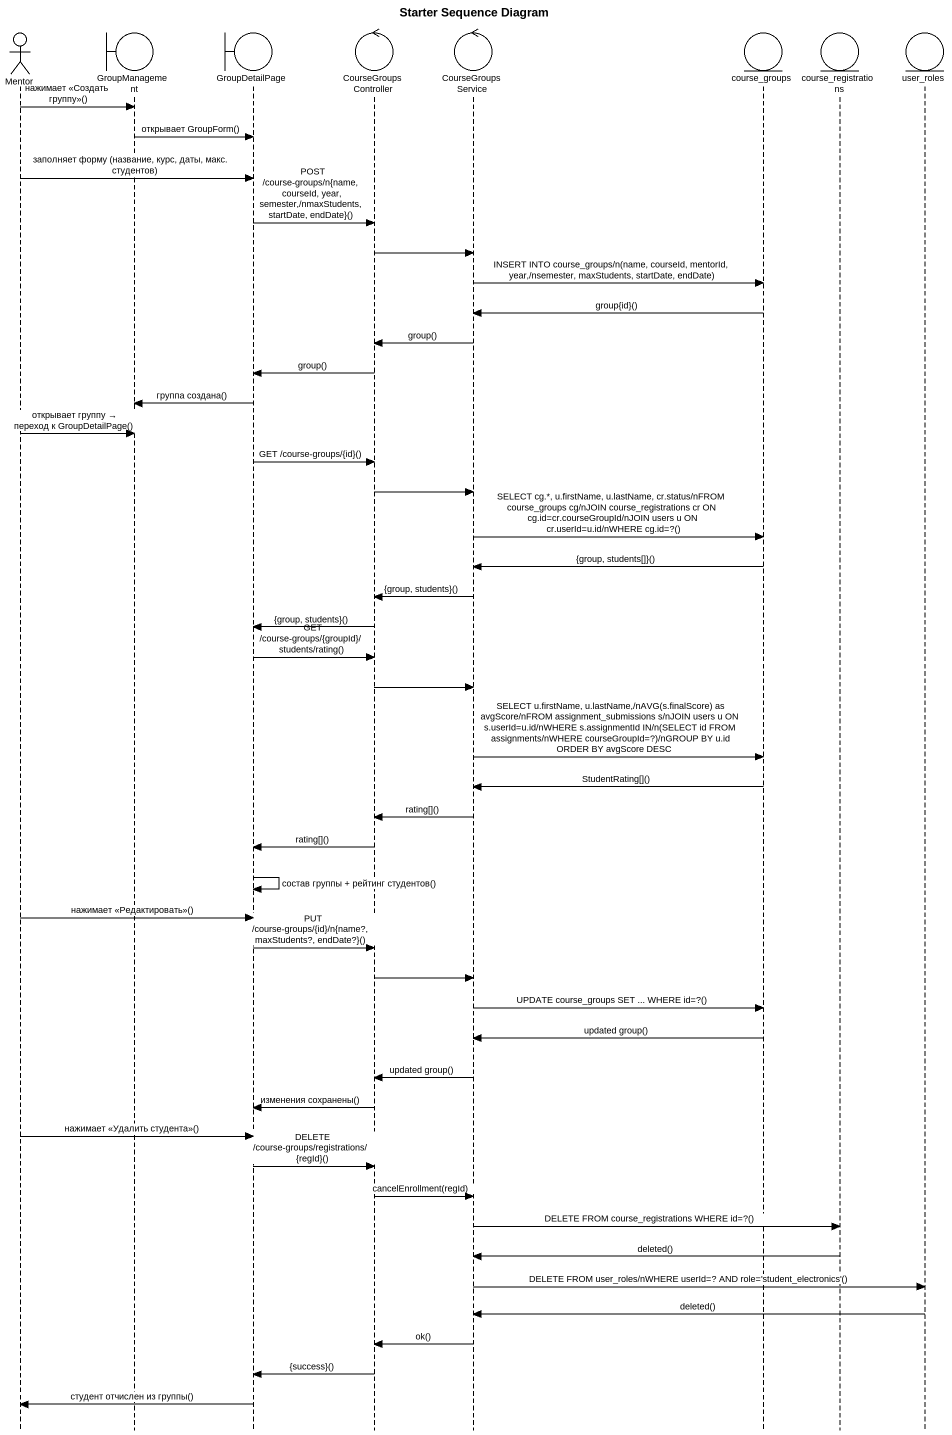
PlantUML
@startuml
title Starter Sequence Diagram
hide footbox
actor Mentor
boundary GroupManagement
boundary GroupDetailPage
control CourseGroupsController
control CourseGroupsService
entity course_groups
entity course_registrations
entity user_roles

Mentor -> GroupManagement : нажимает <<Создать группу>>()
GroupManagement -> GroupDetailPage : открывает GroupForm()
Mentor -> GroupDetailPage : заполняет форму (название, курс, даты, макс. студентов)
GroupDetailPage -> CourseGroupsController : POST /course-groups/n{name, courseId, year, semester,/nmaxStudents, startDate, endDate}()
CourseGroupsController -> CourseGroupsService
CourseGroupsService -> course_groups : INSERT INTO course_groups/n(name, courseId, mentorId, year,/nsemester, maxStudents, startDate, endDate)
course_groups -> CourseGroupsService : group{id}()
CourseGroupsService -> CourseGroupsController : group()
CourseGroupsController -> GroupDetailPage : group()
GroupDetailPage -> GroupManagement : группа создана()
Mentor -> GroupManagement : открывает группу → переход к GroupDetailPage()
GroupDetailPage -> CourseGroupsController : GET /course-groups/{id}()
CourseGroupsController -> CourseGroupsService
CourseGroupsService -> course_groups : SELECT cg.*, u.firstName, u.lastName, cr.status/nFROM course_groups cg/nJOIN course_registrations cr ON cg.id=cr.courseGroupId/nJOIN users u ON cr.userId=u.id/nWHERE cg.id=?()
course_groups -> CourseGroupsService : {group, students[]}()
CourseGroupsService -> CourseGroupsController : {group, students}()
CourseGroupsController -> GroupDetailPage : {group, students}()
GroupDetailPage -> CourseGroupsController : GET /course-groups/{groupId}/students/rating()
CourseGroupsController -> CourseGroupsService
CourseGroupsService -> course_groups : SELECT u.firstName, u.lastName,/nAVG(s.finalScore) as avgScore/nFROM assignment_submissions s/nJOIN users u ON s.userId=u.id/nWHERE s.assignmentId IN/n(SELECT id FROM assignments/nWHERE courseGroupId=?)/nGROUP BY u.id ORDER BY avgScore DESC
course_groups -> CourseGroupsService : StudentRating[]()
CourseGroupsService -> CourseGroupsController : rating[]()
CourseGroupsController -> GroupDetailPage : rating[]()
GroupDetailPage -> GroupDetailPage : состав группы + рейтинг студентов()
Mentor -> GroupDetailPage : нажимает <<Редактировать>>()
GroupDetailPage -> CourseGroupsController : PUT /course-groups/{id}/n{name?, maxStudents?, endDate?}()
CourseGroupsController -> CourseGroupsService
CourseGroupsService -> course_groups : UPDATE course_groups SET ... WHERE id=?()
course_groups -> CourseGroupsService : updated group()
CourseGroupsService -> CourseGroupsController : updated group()
CourseGroupsController -> GroupDetailPage : изменения сохранены()
Mentor -> GroupDetailPage : нажимает <<Удалить студента>>()
GroupDetailPage -> CourseGroupsController : DELETE /course-groups/registrations/{regId}()
CourseGroupsController -> CourseGroupsService : cancelEnrollment(regId)
CourseGroupsService -> course_registrations : DELETE FROM course_registrations WHERE id=?()
course_registrations -> CourseGroupsService : deleted()
CourseGroupsService -> user_roles : DELETE FROM user_roles/nWHERE userId=? AND role='student_electronics'()
user_roles -> CourseGroupsService : deleted()
CourseGroupsService -> CourseGroupsController : ok()
CourseGroupsController -> GroupDetailPage : {success}()
GroupDetailPage -> Mentor : студент отчислен из группы()
@enduml
